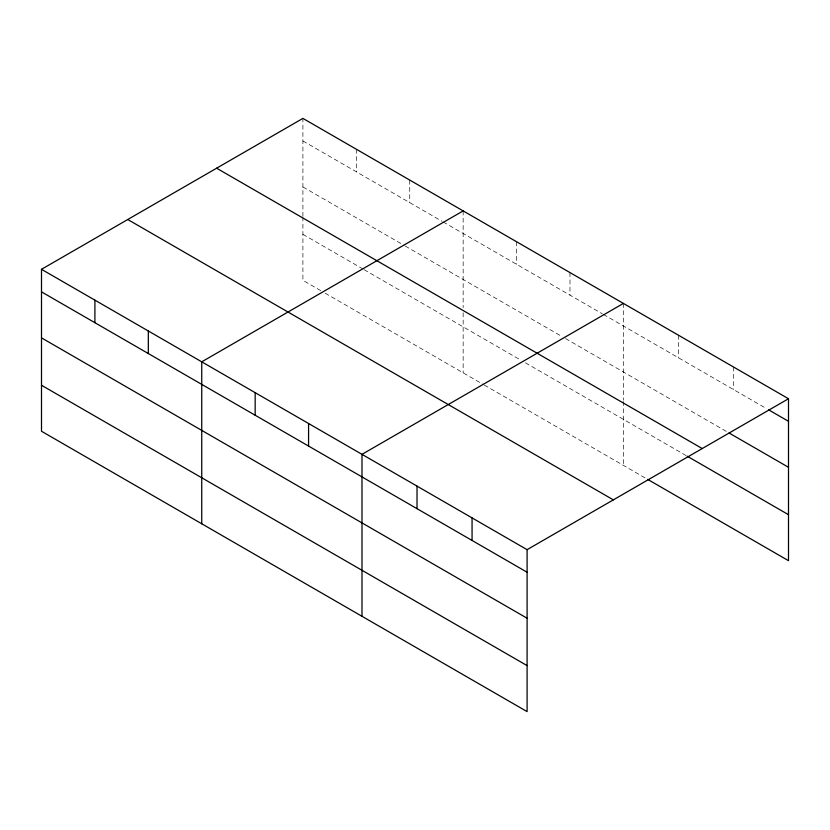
<?xml version="1.0" encoding="UTF-8"?>
<svg xmlns="http://www.w3.org/2000/svg" width="830" height="830" viewBox="0 0 830 830"><rect width="100%" height="100%" fill="white"/><g stroke="black" fill="none" stroke-linecap="round" stroke-linejoin="round"><path stroke-width="0.62" stroke-dasharray="4.15 3.11" d="M302.909 216.402L302.909 118.389M302.909 140.955L442.006 221.257M443.127 221.901L602.258 313.782M603.369 314.414L766.484 408.599M302.909 186.947L404.179 245.41M405.289 246.054L561.08 336.005M565.531 338.567L726.862 431.714M302.909 234.34L363.001 269.034M364.111 269.677L521.022 360.262M525.473 362.835L686.14 455.587M320.712 290.614L302.909 280.333L302.909 217.688M325.163 293.187L483.185 384.415M484.295 385.058L645.408 478.08M733.471 366.974L733.471 389.529M678.432 335.196L678.432 357.761M623.403 303.427L623.403 400.153M623.403 401.44L623.403 465.371M569.982 272.582L569.982 295.148M516.571 241.748L516.571 264.303M463.15 210.903L463.15 307.639M463.15 312.765L463.15 372.846M409.74 180.069L409.74 202.624M356.319 149.234L356.319 171.789"/><path stroke-width="1.25" d="M41.5 269.314L527.092 549.668L527.092 711.611L41.5 431.258L41.5 269.314L302.909 118.389L788.5 398.742L788.5 560.686L647.618 479.346M463.15 210.903L201.742 361.828L201.742 523.772M623.403 303.427L361.994 454.342L361.994 616.285M527.092 549.668L788.5 398.742M768.684 409.864L788.5 421.308M729.062 432.98L788.5 467.3M216.64 168.2L702.232 448.553M687.24 456.23L788.5 514.693M127.768 219.514L613.36 499.868M41.5 291.87L527.092 572.223M41.5 337.872L527.092 618.226M41.5 385.255L527.092 665.608M472.063 517.889L472.063 540.455M417.023 486.121L417.023 508.676M308.573 423.508L308.573 446.063M255.163 392.673L255.163 415.228M148.331 330.994L148.331 353.549M94.911 300.149L94.911 322.714"/></g></svg>
